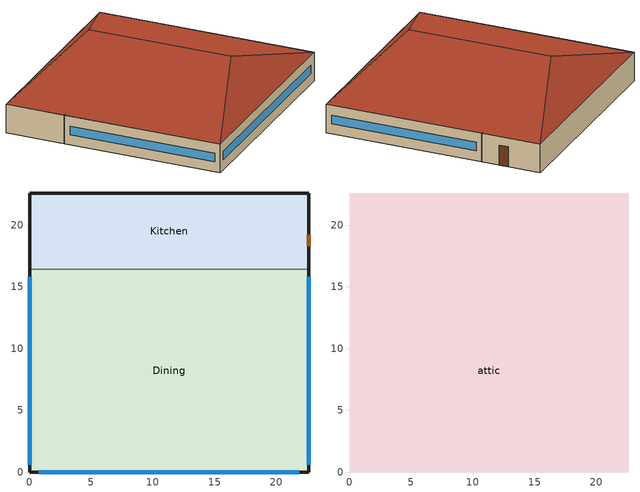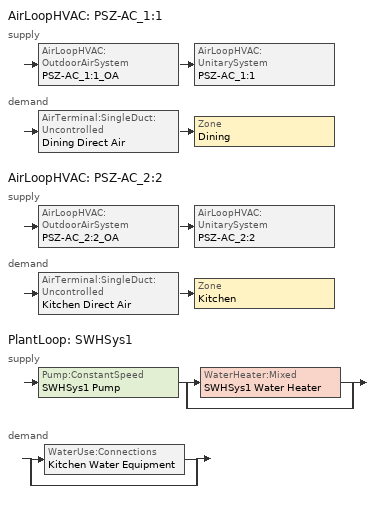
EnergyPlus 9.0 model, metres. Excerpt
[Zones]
Dining
 floor ground (Dining_Floor_Ffactor): 22.61,16.44 22.61,0 0,0 0,16.44 z0
 wall outside (nonres_ext_wall): 0,16.44 0,0 22.61,0 22.61,16.44 z0:3.05
 wall to Kitchen (int_wall): 22.61,16.44 0,16.44 z0:3.05
 window (NonreseastwestWindow_U_0.5_SHGC_0.25): 22.61,0.6 22.61,15.84 / 0,15.84 0,0.6 z1.07:1.98
 window (NonresWindow_U_0.5_SHGC_0.25): 0.75,0 21.86,0 z1.07:1.98
Kitchen
 floor ground (Kitchen_Floor_Ffactor): 22.61,22.61 22.61,16.44 0,16.44 0,22.61 z0
 wall outside (nonres_ext_wall): 22.61,16.44 22.61,22.61 0,22.61 0,16.44 z0:3.05
 door (Swinging Door_con): 22.61,18.29 22.61,19.21 z0:2.13
attic
 floor to Dining (nonres_roof_floor): 0,0 0,16.44 22.61,16.44 22.61,0 z3.05
 floor to Kitchen (nonres_roof_floor): 22.61,22.61 22.61,16.44 0,16.44 0,22.61 z3.05
 roof outside (AtticRoofDeck): 0,0,3.05 22.61,0,3.05 11.3,3.77,6.82; 22.61,22.61,3.05 0,22.61,3.05 11.3,18.84,6.82; 0,22.61,3.05 0,0,3.05 11.3,3.77,6.82 11.3,18.84,6.82; 22.61,0,3.05 22.61,22.61,3.05 11.3,18.84,6.82 11.3,3.77,6.82
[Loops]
AirLoopHVAC 'PSZ-AC_1:1'
 supply: AirLoopHVAC:OutdoorAirSystem 'PSZ-AC_1:1_OA' > AirLoopHVAC:UnitarySystem 'PSZ-AC_1:1'
 demand: AirTerminal:SingleDuct:Uncontrolled 'Dining Direct Air' > Zone 'Dining'
AirLoopHVAC 'PSZ-AC_2:2'
 supply: AirLoopHVAC:OutdoorAirSystem 'PSZ-AC_2:2_OA' > AirLoopHVAC:UnitarySystem 'PSZ-AC_2:2'
 demand: AirTerminal:SingleDuct:Uncontrolled 'Kitchen Direct Air' > Zone 'Kitchen'
PlantLoop 'SWHSys1'
 supply: Pump:ConstantSpeed 'SWHSys1 Pump' > split
  | WaterHeater:Mixed 'SWHSys1 Water Heater'
  | bypass
 demand: split
  | WaterUse:Connections 'Kitchen Water Equipment'
  | bypass
[Building]
RestaurantSitDown: North Axis {deg}=0; Terrain=City; Loads Convergence Tolerance Value=0.04; Temperature Convergence Tolerance Value {deltaC}=0.2; Solar Distribution=FullInteriorAndExterior; Maximum Number of Warmup Days=25; Minimum Number of Warmup Days=6
[Site:Location]
Site:Location=El Paso International Ap  Ut_TX_USA Design_Conditions; Latitude {N+ S-}=31.77; Longitude {W- E+}=-106.5; Time Zone Relative to GMT {GMT+/-}=-7; Elevation {m}=1186
[SizingPeriod:DesignDay] Day of Month=21; Dry-Bulb Temperature Range Modifier Type=DefaultMultipliers; Humidity Condition Type=Wetbulb; Barometric Pressure {Pa}=87865; Rain {Yes/No}=No; Snow on ground {Yes/No}=No; Daylight Savings Time Indicator=No
Name | Month | Day Type | Maximum Dry-Bulb Temperature {C} | Daily Dry-Bulb Temperature Range {C} | Wetbulb at Maximum Dry-Bulb {C} | Wind Speed {m/s} design conditions vs. traditional 6.71 m/s (15 mph) | Wind Direction {Degrees; N=0, S=180} | Solar Model Indicator | Clearness {0.0 to 1.1} | Wind Speed {m/s} design conditions vs. traditional 3.35 m/s (7mph) | ASHRAE Clear Sky Optical Depth for Beam Irradiance (taub) | ASHRAE Clear Sky Optical Depth for Diffuse Irradiance (taud)
El Paso International Ap  Ut Ann Htg 99.6% Condns DB | 12 | WinterDesignDay | -5.2 | 0 | -5.2 | 2.2 | 20 | ASHRAEClearSky | 0
El Paso International Ap  Ut Ann Clg .4% Condns DB=>MWB | 7 | SummerDesignDay | 38.1 | 13 | 18.1 |  | 280 | ASHRAETau |  | 3.9 | 0.605 | 1.547
[Site:WaterMainsTemperature]
Calculation Method=Correlation; Annual average outdoor air temperature {C}=17.9417; Maximum difference in monthly average outdoor air temperatures {C}=21.1
[Site:GroundTemperature:FCfactorMethod]
January Ground Temperature {C}=18.3; February Ground Temperature {C}=11.2; March Ground Temperature {C}=6.8; April Ground Temperature {C}=8.1; May Ground Temperature {C}=10.3; June Ground Temperature {C}=12.5; July Ground Temperature {C}=19.2; August Ground Temperature {C}=23.8; September Ground Temperature {C}=27.9; October Ground Temperature {C}=27.5; November Ground Temperature {C}=26.3; December Ground Temperature {C}=23.4
[Material:NoMass]
Opaque Door panel_con: MediumRough, 0.251572, 0.9, 0.7, 0.7
Nonres_Roof_Insulation: MediumSmooth, 6.23509, 0.9, 0.7, 0.7
Nonres_Exterior_Wall_Insulation: MediumSmooth, 1.90353, 0.9, 0.7, 0.7
[Construction]
Swinging Door_con: Opaque Door panel_con
InteriorFurnishings: Std Wood 6inch
AtticRoofDeck: F12 Asphalt shingles, G02 16mm plywood
int_wall: G01 13mm gypsum board, G01 13mm gypsum board
nonres_roof_floor: G01 16mm gypsum board, Nonres_Roof_Insulation
nonres_ext_wall: F07 25mm stucco, G01 16mm gypsum board, Nonres_Exterior_Wall_Insulation, G01 16mm gypsum board
NonresWindow_U_0.5_SHGC_0.25: Nonres Window Glazing Layer
NonreseastwestWindow_U_0.5_SHGC_0.25: Nonres East West Glazing Layer
[Material]
Name | Roughness | Thickness {m} | Conductivity {W/m-K} | Density {kg/m3} | Specific Heat {J/kg-K} | Thermal Absorptance | Solar Absorptance | Visible Absorptance | Absorptance:Thermal | Absorptance:Solar | Absorptance:Visible
Std Wood 6inch | MediumSmooth | 0.15 | 0.12 | 540 | 1210 | 0.9 | 0.7 | 0.7
F07 25mm stucco | Smooth | 0.0254 | 0.72 | 1856 | 840 | 0.9 | 0.7 | 0.7
F12 Asphalt shingles | VeryRough | 0.0032 | 0.04 | 1120 | 1260 |  |  |  | 0.9 | 0.7
G01 13mm gypsum board | Smooth | 0.0127 | 0.16 | 800 | 1090 |  |  |  | 0.9 | 0.7 | 0.5
G01 16mm gypsum board | MediumSmooth | 0.0159 | 0.16 | 800 | 1090
G02 16mm plywood | Smooth | 0.0159 | 0.12 | 544 | 1210
[WindowMaterial:SimpleGlazingSystem] U-Factor {W/m2-K}=2.83913; Solar Heat Gain Coefficient=0.25; Visible Transmittance=0.275
Nonres Window Glazing Layer; Nonres East West Glazing Layer
[Construction:FfactorGroundFloor] F-Factor=1.26363
Name | Area | PerimeterExposed
Dining_Floor_Ffactor | 371.748 | 55.4941
Kitchen_Floor_Ffactor | 139.405 | 34.9407
[Zone] Type=1; Multiplier=1; Floor Area {m2}=autocalculate
Name | Ceiling Height {m} | Volume {m3} | Part of Total Floor Area
Dining | 3.0488 | 1133.39 | Yes
Kitchen | 3.0488 | 425.0187 | Yes
attic | -9999 | 856.2589 | No
[InternalMass] Construction=InteriorFurnishings
Name | Zone | Surface Area {m2}
Dining_InternalMass_1 | Dining | 743.4961
Kitchen_InternalMass_1 | Kitchen | 278.8105
[People] Number of People Schedule=BLDG_OCC_SCH; Fraction Radiant=0.3; Sensible Heat Fraction=AUTOCALCULATE; Activity Level Schedule=ACTIVITY_SCH; Enable ASHRAE 55 Comfort Warnings=No; Mean Radiant Temperature Calculation Type=ZoneAveraged; Work Efficiency Schedule=WORK_EFF_SCH; Clothing Insulation Calculation Method=ClothingInsulationSchedule; Clothing Insulation Schedule=CLOTHING_SCH; Air Velocity Schedule=AIR_VELO_SCH; Thermal Comfort Model 1 Type=FANGER
Name | Zone or ZoneList | Number of People Calculation Method | Zone Floor Area per Person {m2/person} | Number of People
Dining People | Dining | Area/Person | 1.327
Kitchen People | Kitchen | People |  | 7.5279
[Lights] Design Level Calculation Method=Watts/Area; Return Air Fraction=0; Fraction Radiant=0.7; Fraction Visible=0.2; Fraction Replaceable=1; Return Air Fraction Calculated from Plenum Temperature=No
Name | Zone or ZoneList | Schedule | Watts per Zone Floor Area {W/m2}
Dining_Lights | Dining | BLDG_LIGHT_DINING_SCH | 9.57988
Kitchen_Lights | Kitchen | BLDG_LIGHT_KITCHEN_SCH | 13.0243
[ElectricEquipment] Design Level Calculation Method=EquipmentLevel
Name | Zone or ZoneList | Schedule | Design Level {W} | Fraction Latent | Fraction Radiant | Fraction Lost
Dining_MiscElec_Equip | Dining | BLDG_EQUIP_SCH | 24136.7 | 0.25 | 0.3 | 0
Kitchen_MiscElec_Equip | Kitchen | BLDG_EQUIP_SCH | 56318.9 | 0.25 | 0.3 | 0.2
Kitchen_Reach-in-Freezer | Kitchen | Always_on | 457.5 | 0 | 0.25 | 0
Kitchen_Reach-in-Refrigerator | Kitchen | Always_on | 570 | 0 | 0.25 | 0
[GasEquipment]
Kitchen_MiscGas_Equip: Zone or ZoneList=Kitchen; Schedule=Rest_GAS_EQUIP_SCH; Design Level Calculation Method=EquipmentLevel; Design Level {W}=90512.5; Fraction Latent=0.1; Fraction Radiant=0.2; Fraction Lost=0.7
[Daylighting:Controls]
Dining_DaylCtrl: Zone=Dining; Daylighting Method=SplitFlux; Lighting Control Type=Stepped; Minimum Input Power Fraction for Continuous or ContinuousOff Dimming Control=0.3; Minimum Light Output Fraction for Continuous or ContinuousOff Dimming Control=0.2; Number of Stepped Control Steps=3; Probability Lighting will be Reset When Needed in Manual Stepped Control=1; Glare Calculation Daylighting Reference Point=Dining_DaylRefPt1; Glare Calculation Azimuth Angle of View Direction Clockwise from Zone y-Axis {deg}=180; Maximum Allowable Discomfort Glare Index=22; Daylighting Reference Point 1=Dining_DaylRefPt1; Fraction of Zone Controlled by Reference Point 1=0.25; Illuminance Setpoint at Reference Point 1 {lux}=215; Daylighting Reference Point 2=Dining_DaylRefPt2; Fraction of Zone Controlled by Reference Point 2=0.25; Illuminance Setpoint at Reference Point 2 {lux}=215
[ZoneInfiltration:DesignFlowRate] Temperature Term Coefficient=0; Velocity Squared Term Coefficient=0
Name | Zone or ZoneList | Schedule | Design Flow Rate Calculation Method | Flow per Exterior Surface Area {m3/s-m2} | Constant Term Coefficient | Velocity Term Coefficient | Design Flow Rate {m3/s}
Dining_Infiltration | Dining | INFIL_SCH_PNNL | flow/exteriorarea | 0.00056896 | 0 | 0.224
Dining_Door_Infiltration | Dining | DOOR_INFIL_SCH | Flow/Zone |  | 1 | 0 | 0.614475
Kitchen_Infiltration | Kitchen | INFIL_SCH_PNNL | flow/exteriorarea | 0.00056896 | 0 | 0.224
attic_Infiltration | attic | ALWAYS_ON | Flow/Zone |  | 1 | 0 | 0.2378
[Exterior:Lights] Control Option=AstronomicalClock
Name | Schedule | Design Level {W}
Exterior_Lights_a | Exterior_lighting_schedule_a | 154.01
Exterior_Lights_b | Exterior_lighting_schedule_b | 2297
[Sizing:Zone] Zone Cooling Design Supply Air Temperature Input Method=SupplyAirTemperature; Zone Cooling Design Supply Air Temperature {C}=12.8; Zone Heating Design Supply Air Temperature Input Method=SupplyAirTemperature; Zone Heating Design Supply Air Temperature {C}=40; Zone Cooling Design Supply Air Humidity Ratio {kgWater/kgDryAir}=0.007; Zone Heating Design Supply Air Humidity Ratio {kgWater/kgDryAir}=0.008; Cooling Design Air Flow Method=DesignDayWithLimit; Cooling Design Air Flow Rate {m3/s}=0; Cooling Minimum Air Flow Fraction=0; Heating Design Air Flow Method=DesignDay; Heating Design Air Flow Rate {m3/s}=0
Name | Design Specification Outdoor Air Object | Cooling Minimum Air Flow per Zone Floor Area {m3/s-m2} | Cooling Minimum Air Flow {m3/s}
Dining | SZ DSOA Dining | 0.00358118 | 0
Kitchen | SZ DSOA Kitchen |  | 1.21708
[DesignSpecification:OutdoorAir]
Name | Outdoor Air Method | Outdoor Air Flow per Zone Floor Area {m3/s-m2} | Outdoor Air Flow per Zone {m3/s}
SZ DSOA Dining | FLOW/AREA | 0.00358118 | 0
SZ DSOA Kitchen | Maximum | 0.000799956 | 1.21708
[Sizing:System] Type of Load to Size On=Sensible; Design Outdoor Air Flow Rate {m3/s}=autosize; Minimum System Air Flow Ratio=1; Preheat Design Temperature {C}=7; Preheat Design Humidity Ratio {kgWater/kgDryAir}=0.008; Precool Design Temperature {C}=12.8; Precool Design Humidity Ratio {kgWater/kgDryAir}=0.008; Central Cooling Design Supply Air Temperature {C}=12.8; Central Heating Design Supply Air Temperature {C}=40; Sizing Option=Coincident; 100% Outdoor Air in Cooling=No; 100% Outdoor Air in Heating=No; Central Cooling Design Supply Air Humidity Ratio {kgWater/kgDryAir}=0.007; Central Heating Design Supply Air Humidity Ratio {kgWater/kgDryAir}=0.008; Cooling Supply Air Flow Rate Method=DesignDay; Cooling Supply Air Flow Rate {m3/s}=0; Heating Supply Air Flow Rate Method=DesignDay; Heating Supply Air Flow Rate {m3/s}=0; System Outdoor Air Method=ZoneSum; Zone Maximum Outdoor Air Fraction=1; Cooling Design Capacity Method=CoolingDesignCapacity; Cooling Design Capacity {W}=autosize; Heating Design Capacity Method=HeatingDesignCapacity; Heating Design Capacity {W}=autosize; Central Cooling Capacity Control Method=OnOff
PSZ-AC_1:1; PSZ-AC_2:2
[Sizing:Plant]
SWHSys1: Loop Type=Heating; Design Loop Exit Temperature {C}=60; Loop Design Temperature Difference {deltaC}=5
[ZoneControl:Thermostat] Control Type Schedule=Dual Zone Control Type Sched
Name | Zone or ZoneList | Control 1
Dining Thermostat | Dining | Dining DualSPSched
Kitchen Thermostat | Kitchen | Kitchen DualSPSched
[ThermostatSetpoint:DualSetpoint]
Name | Heating Setpoint Temperature Schedule | Cooling Setpoint Temperature Schedule
Dining DualSPSched | HTGSETP_SCH_NO_OPTIMUM | CLGSETP_SCH_NO_OPTIMUM
Kitchen DualSPSched | HTGSETP_KITCHEN_SCH_NO_OPTIMUM | CLGSETP_KITCHEN_SCH_NO_OPTIMUM
[AirTerminal:SingleDuct:Uncontrolled] Availability Schedule=ALWAYS_ON; Maximum Air Flow Rate {m3/s}=AUTOSIZE
Dining Direct Air; Kitchen Direct Air
[Zone equipment]
Dining: Dining Exhaust Fan, Dining Direct Air
Kitchen: Kitchen Exhaust Fan, Kitchen Direct Air
[Fan:SystemModel]
PSZ-AC_1:1_addAQ Fan: HVACOperationSchd, AUTOSIZE, Discrete, 1, 1018.41, 0.924, 1, AUTOSIZE, TotalEfficiencyAndPressure, 0.6006, 1018.41, 2, 0.66, 0.4, 1, 1
PSZ-AC_2:2_addAQ Fan: HVACOperationSchd, AUTOSIZE, Discrete, 1, 622.5, 0.895, 1, AUTOSIZE, TotalEfficiencyAndPressure, 0.58175, 622.5, 2, 0.66, 0.4, 1, 1
[Fan:ZoneExhaust] Availability Schedule=Hours_of_operation
Name | Fan Total Efficiency | Pressure Rise {Pa} | Maximum Flow Rate {m3/s} | Balanced Exhaust Fraction Schedule
Dining Exhaust Fan | 1 | 0 | 1.33143
Kitchen Exhaust Fan | 0.385 | 124.5 | 2.54852 | Kitchen Exhaust Fan Balanced Exhaust Fraction Schedule
[Coil:Cooling:DX:MultiSpeed]
PSZ-AC_1:1_CoolC DXCoil: ALWAYS_ON, AirCooled, No, No, 10, 2, Electricity, 2, 46873.3, 0.71288, 3.39929, 2.89464, 0, PSZ-AC_CoolCStandard10Ton_CapFT, PSZ-AC_CoolCStandard10Ton_CapFF, PSZ-AC_CoolCStandard10Ton_EIRFT, PSZ-AC_CoolCStandard10Ton_EIRFFF, PSZ-AC_CoolCStandard10Ton_PLR, 0.2, 0.9, 93746.55, 0.71288, 3.39929, 4.34196, 0, PSZ-AC_CoolCStandard10Ton_CapFT, PSZ-AC_CoolCStandard10Ton_CapFF, PSZ-AC_CoolCStandard10Ton_EIRFT, PSZ-AC_CoolCStandard10Ton_EIRFFF, PSZ-AC_CoolCStandard10Ton_PLR, 0.2, 0.9
PSZ-AC_2:2_CoolC DXCoil: ALWAYS_ON, AirCooled, No, No, 10, 2, Electricity, 2, 22727.7, 0.67608, 3.73224, 1.22033, 0, PSZ-AC_CoolCStandard10Ton_CapFT, PSZ-AC_CoolCStandard10Ton_CapFF, PSZ-AC_CoolCStandard10Ton_EIRFT, PSZ-AC_CoolCStandard10Ton_EIRFFF, PSZ-AC_CoolCStandard10Ton_PLR, 0.2, 0.9, 45455.47, 0.67608, 3.73224, 1.83049, 0, PSZ-AC_CoolCStandard10Ton_CapFT, PSZ-AC_CoolCStandard10Ton_CapFF, PSZ-AC_CoolCStandard10Ton_EIRFT, PSZ-AC_CoolCStandard10Ton_EIRFFF, PSZ-AC_CoolCStandard10Ton_PLR, 0.2, 0.9
[Coil:Heating:Fuel] Availability Schedule=ALWAYS_ON; Fuel Type=NaturalGas; Burner Efficiency=0.8; Nominal Capacity {W}=AUTOSIZE
PSZ-AC_1:1_HeatC; PSZ-AC_2:2_HeatC
[AirLoopHVAC:UnitarySystem] Control Type=Load; Dehumidification Control Type=None; Availability Schedule=ALWAYS_ON; Fan Placement=DrawThrough; Supply Air Fan Operating Mode Schedule=HVACOperationSchd; DX Heating Coil Sizing Ratio=1; Use DOAS DX Cooling Coil=No; Minimum Supply Air Temperature {C}=2; Latent Load Control=SensibleOnlyLoadControl; Cooling Supply Air Flow Rate Method=SupplyAirFlowRate; Cooling Supply Air Flow Rate {m3/s}=AUTOSIZE; Heating Supply Air Flow Rate Method=SupplyAirFlowRate; Heating Supply Air Flow Rate {m3/s}=AUTOSIZE; No Load Supply Air Flow Rate Method=SupplyAirFlowRate; No Load Supply Air Flow Rate {m3/s}=AUTOSIZE; Maximum Supply Air Temperature {C}=AUTOSIZE
Name | Controlling Zone or Thermostat Location | Supply Fan | Heating Coil | Cooling Coil | Design Specification Multispeed Object
PSZ-AC_1:1 | Dining | PSZ-AC_1:1_addAQ Fan | PSZ-AC_1:1_HeatC | PSZ-AC_1:1_CoolC DXCoil | PSZ-AC_1:1_Unitary_Package_DX_Perf
PSZ-AC_2:2 | Kitchen | PSZ-AC_2:2_addAQ Fan | PSZ-AC_2:2_HeatC | PSZ-AC_2:2_CoolC DXCoil | PSZ-AC_2:2_Unitary_Package_DX_Perf
[UnitarySystemPerformance:Multispeed]
PSZ-AC_1:1_Unitary_Package_DX_Perf; PSZ-AC_2:2_Unitary_Package_DX_Perf: 2, 2, No, 0.66, 1, 0.66, 1, 1
[Controller:OutdoorAir] Minimum Outdoor Air Flow Rate {m3/s}=AUTOSIZE; Maximum Outdoor Air Flow Rate {m3/s}=AUTOSIZE; Economizer Control Type=DifferentialDryBulb; Economizer Control Action Type=ModulateFlow; Lockout Type=LockoutWithHeating; Minimum Limit Type=FixedMinimum
Name | Minimum Outdoor Air Schedule | Maximum Fraction of Outdoor Air Schedule
PSZ-AC_1:1_OA_Controller | MinOA_MotorizedDamper_Sched | SZ_system_OA_Max_Frac_SCH
PSZ-AC_2:2_OA_Controller | MinOA_SDKitch_Sched
[AirLoopHVAC] Design Supply Air Flow Rate {m3/s}=AUTOSIZE
PSZ-AC_1:1; PSZ-AC_2:2
[Pump:ConstantSpeed]
SWHSys1 Pump: Design Flow Rate {m3/s}=autosize; Design Pump Head {Pa}=29891; Design Power Consumption {W}=AUTOSIZE; Motor Efficiency=0.3; Fraction of Motor Inefficiencies to Fluid Stream=0; Pump Control Type=Intermittent
[WaterHeater:Mixed] Deadband Temperature Difference {deltaC}=2; Maximum Temperature Limit {C}=82.2222; Heater Control Type=Cycle; Ambient Temperature Zone=KITCHEN
Name | Tank Volume {m3} | Setpoint Temperature Schedule | Heater Maximum Capacity {W} | Heater Fuel Type | Heater Thermal Efficiency | Off Cycle Parasitic Fuel Consumption Rate {W} | Off Cycle Parasitic Fuel Type | Off Cycle Parasitic Heat Fraction to Tank | On Cycle Parasitic Fuel Consumption Rate {W} | On Cycle Parasitic Fuel Type | Ambient Temperature Indicator | Off Cycle Loss Coefficient to Ambient Temperature {W/K} | On Cycle Loss Coefficient to Ambient Temperature {W/K} | Use Side Effectiveness | Source Side Effectiveness | Use Side Design Flow Rate {m3/s} | Source Side Design Flow Rate {m3/s} | Indirect Water Heating Recovery Time {hr} | Heater Minimum Capacity {W} | Peak Use Flow Rate {m3/s} | Use Flow Rate Fraction Schedule | Cold Water Supply Temperature Schedule
SWHSys1 Water Heater | 0.757082 | SWHSys1 Water Heater Setpoint Temperature Schedule Name | 58614.21 | NATURALGAS | 0.805127 | 993.32 | NATURALGAS | 0.8 | 993.32 | NATURALGAS | zone | 9.64329 | 9.64329 | 1 | 1 | AUTOSIZE | AUTOSIZE | 1.5
SHW Booster Water Heater | 0.0227125 | Booster Water Setpoint Temp Schedule | 8000 | Electricity | 1 |  | Electricity | 0 |  |  | Zone | 1.05316 | 1.05316 |  |  |  |  |  | 0 | 8.391e-05 | BLDG_SWH_SCH | Booster Water Inlet Temp Schedule
[PlantLoop]
SWHSys1: Fluid Type=Water; Plant Equipment Operation Scheme=SWHSys1 Loop Operation Scheme List; Maximum Loop Temperature {C}=60; Minimum Loop Temperature {C}=10; Maximum Loop Flow Rate {m3/s}=AUTOSIZE; Minimum Loop Flow Rate {m3/s}=0; Plant Loop Volume {m3}=AUTOSIZE; Load Distribution Scheme=Optimal
[PlantEquipmentList]
SWHSys1 Equipment List: SWHSys1 Water Heater
[PlantEquipmentOperation:HeatingLoad]
SWHSys1 Operation Scheme: Load Range 1 Lower Limit {W}=0; Load Range 1 Upper Limit {W}=1000000000000000; Range 1 Equipment List=SWHSys1 Equipment List
[PlantEquipmentOperationSchemes]
SWHSys1 Loop Operation Scheme List: Control Scheme 1=SWHSys1 Operation Scheme; Control Scheme 1 Schedule=PlantOnSched
[AvailabilityManager:NightCycle] Applicability Schedule=ALWAYS_ON; Fan Schedule=HVACOperationSchd; Control Type=CycleOnAny; Thermostat Tolerance {deltaC}=1; Cycling Run Time Control Type=FixedRunTime; Cycling Run Time {s}=1800
PSZ-AC_1:1 Availability Manager; PSZ-AC_2:2 Availability Manager
[SetpointManager:Scheduled]
SWHSys1 Loop Setpoint Manager: Control Variable=Temperature; Schedule=SWHSys1-Loop-Temp-Schedule; Setpoint Node or NodeList=SWHSys1 Supply Outlet Node
[SetpointManager:SingleZone:Heating] Control Variable=Temperature; Minimum Supply Air Temperature {C}=12.8; Maximum Supply Air Temperature {C}=40
Name | Control Zone | Setpoint Node or NodeList
SupAirTemp MngrDining - Htg | Dining | PSZ-AC_1:1 Zone Equipment Inlet Node
SupAirTemp MngrKitchen - Htg | Kitchen | PSZ-AC_2:2 Zone Equipment Inlet Node
[SetpointManager:SingleZone:Cooling] Control Variable=Temperature; Minimum Supply Air Temperature {C}=12.8; Maximum Supply Air Temperature {C}=99
Name | Control Zone | Setpoint Node or NodeList
SupAirTemp MngrDining - Clg | Dining | PSZ-AC_1:1 Supply Equipment Outlet Node
SupAirTemp MngrKitchen - Clg | Kitchen | PSZ-AC_2:2 Supply Equipment Outlet Node
[SetpointManager:MixedAir] Control Variable=Temperature
Name | Setpoint Node or NodeList
PSZ-AC_1:1_CoolC SAT Manager | PSZ-AC_1:1_CoolC-PSZ-AC_1:1_HeatCNode
PSZ-AC_1:1_HeatC MixedAir Manager | PSZ-AC_1:1_HeatC-PSZ-AC_1:1_FanNode
PSZ-AC_1:1_OAMixed Air Temp Manager | PSZ-AC_1:1_OA-PSZ-AC_1:1_CoolCNode
PSZ-AC_2:2_CoolC SAT Manager | PSZ-AC_2:2_CoolC-PSZ-AC_2:2_HeatCNode
PSZ-AC_2:2_HeatC MixedAir Manager | PSZ-AC_2:2_HeatC-PSZ-AC_2:2_FanNode
PSZ-AC_2:2_OAMixed Air Temp Manager | PSZ-AC_2:2_OA-PSZ-AC_2:2_CoolCNode
[Refrigeration:Case] Availability Schedule=ALWAYS_ON; Zone=Kitchen; Rated Ambient Temperature {C}=23.88; Rated Ambient Relative Humidity {percent}=55; Latent Case Credit Curve Type=CaseTemperatureMethod; Standard Case Lighting Power per Unit Length {W/m}=33; Case Lighting Schedule=walkin_occ_lght_sch; Fraction of Lighting Energy to Case=1; Case Anti-Sweat Heater Power per Unit Length {W/m}=0; Minimum Anti-Sweat Heater Power per Unit Length {W/m}=0; Anti-Sweat Heater Control Type=None; Humidity at Zero Anti-Sweat Heater Energy {percent}=0; Case Height {m}=0; Defrost Energy Correction Curve Type=None
Name | Rated Total Cooling Capacity per Unit Length {W/m} | Rated Latent Heat Ratio | Rated Runtime Fraction | Case Length {m} | Case Operating Temperature {C} | Latent Case Credit Curve | Standard Case Fan Power per Unit Length {W/m} | Operating Case Fan Power per Unit Length {W/m} | Fraction of Anti-Sweat Heater Energy to Case | Case Defrost Power per Unit Length {W/m} | Case Defrost Type | Case Defrost Schedule | Case Defrost Drip-Down Schedule | Under Case HVAC Return Air Fraction | Refrigerated Case Restocking Schedule | Case Credit Fraction Schedule
Kitchen_Case:1_WALKINFREEZER | 688 | 0.1 | 0.4 | 2.44 | -23 | Kitchen_Case:1_WALKINFREEZERSingleShelfHorizontal_LatentEnergyMult | 21.1429 | 21.1429 | 0 | 820 | ELECTRIC | Kitchen_Case:1_WALKINFREEZER_CaseDefrost2aDaySched | Kitchen_Case:1_WALKINFREEZER_CaseDripDown2aDaySched | 0 | Kitchen_Case:1_WALKINFREEZER_WalkInStockingSched | Kitchen_Case:1_WALKINFREEZER_CaseCreditReduxSched
Kitchen_Case:2_SELFCONTAINEDDISPLAYCASE | 734 | 0.08 | 0.85 | 3.05 | 2 | Kitchen_Case:2_SELFCONTAINEDDISPLAYCASEMultiShelfVertical_LatentEnergyMult | 18.8571 | 18.8571 | 0.2 | 0 | NONE |  |  | 0.05 | Kitchen_Case:2_SELFCONTAINEDDISPLAYCASE_CaseStockingSched
[Refrigeration:CompressorRack] Heat Rejection Location=ZONE; Design Condenser Fan Power {W}=330; Condenser Type=AIRCOOLED
Name | Design Compressor Rack COP {W/W} | Compressor Rack COP Function of Temperature Curve | Condenser Fan Power Function of Temperature Curve | Refrigeration Case Name or WalkIn Name or CaseAndWalkInList
RACK1 | 1.5 | RACK1_RackCOPfTCurve | RACK1_RackCondFanCurve2 | Kitchen_Case:1_WALKINFREEZER
RACK2 | 3 | RACK2_RackCOPfTCurve |  | Kitchen_Case:2_SELFCONTAINEDDISPLAYCASE
[WaterUse:Equipment]
Kitchen Water Equipment: Peak Flow Rate {m3/s}=0.00013985; Flow Rate Fraction Schedule=BLDG_SWH_SCH; Target Temperature Schedule=Kitchen Water Equipment Temp Sched; Hot Water Supply Temperature Schedule=Kitchen Water Equipment Hot Supply Temp Sched; Zone=Kitchen; Sensible Fraction Schedule=Kitchen Water Equipment Sensible fract sched; Latent Fraction Schedule=Kitchen Water Equipment Latent fract sched
[WaterUse:Connections]
Kitchen Water Equipment: Water Use Equipment 1=Kitchen Water Equipment
[EnergyManagementSystem:Sensor]
OAT_F: Output:Variable or Output:Meter=Site Outdoor Air Drybulb Temperature
[Schedule:Compact]
BLDG_LIGHT_DINING_SCH: Through: 12/31, For: Weekday, Until: 1:00, 0.140784, Until: 5:00, 0.15, Until: 6:00, 0.187713, Until: 8:00, 0.375425, Until: 10:00, 0.563138, Until: 22:00, 0.844706, Until: 23:00, 0.469281, Until: 24:00, 0.281569, For: Saturday, Until: 1:00, 0.187713, Until: 6:00, 0.15, Until: 8:00, 0.281569, Until: 10:00, 0.563138, Until: 17:00, 0.75085, Until: 22:00, 0.844706, Until: 23:00, 0.469281, Until: 24:00, 0.281569, For: SummerDesignDay, Until: 24:00, 1, For: WinterDesignDay, Until: 24:00, 0, For: Sunday Holidays AllOtherDays, Until: 1:00, 0.187713, Until: 6:00, 0.15, Until: 8:00, 0.281569, Until: 10:00, 0.469281, Until: 16:00, 0.656994, Until: 22:00, 0.563138, Until: 23:00, 0.469281, Until: 24:00, 0.281569
BLDG_LIGHT_KITCHEN_SCH: Through: 12/31, For: Weekday, Until: 1:00, 0.123345, Until: 5:00, 0.15, Until: 6:00, 0.16446, Until: 8:00, 0.32892, Until: 10:00, 0.49338, Until: 22:00, 0.74007, Until: 23:00, 0.41115, Until: 24:00, 0.24669, For: Saturday, Until: 1:00, 0.16446, Until: 6:00, 0.15, Until: 8:00, 0.24669, Until: 10:00, 0.49338, Until: 17:00, 0.65784, Until: 22:00, 0.74007, Until: 23:00, 0.41115, Until: 24:00, 0.24669, For: SummerDesignDay, Until: 24:00, 1, For: WinterDesignDay, Until: 24:00, 0, For: Sunday Holidays AllOtherDays, Until: 1:00, 0.16446, Until: 6:00, 0.15, Until: 8:00, 0.24669, Until: 10:00, 0.41115, Until: 16:00, 0.57561, Until: 22:00, 0.49338, Until: 23:00, 0.41115, Until: 24:00, 0.24669
BLDG_EQUIP_SCH: Through: 12/31, For: Weekdays Saturday, Until: 01:00, 0.0298304, Until: 02:00, 0.0198869, Until: 03:00, 0.0298304, Until: 04:00, 0.0198869, Until: 05:00, 0.0497173, Until: 06:00, 0.119867, Until: 07:00, 0.129856, Until: 08:00, 0.149834, Until: 09:00, 0.179801, Until: 10:00, 0.209767, Until: 11:00, 0.259712, Until: 12:00, 0.289679, Until: 13:00, 0.269701, Until: 14:00, 0.249723, Until: 15:00, 0.229745, Until: 16:00, 0.229745, Until: 17:00, 0.259712, Until: 18:00, 0.259712, Until: 19:00, 0.239734, Until: 20:00, 0.219756, Until: 21:00, 0.199778, Until: 22:00, 0.179801, Until: 23:00, 0.0899003, Until: 24:00, 0.0298304, For: SummerDesignDay, Until: 24:00, 0.29, For: WinterDesignDay, Until: 24:00, 0, For: Sunday Holidays AllOtherDays, Until: 01:00, 0.0298304, Until: 02:00, 0.0198869, Until: 03:00, 0.0298304, Until: 04:00, 0.0198869, Until: 05:00, 0.0497173, Until: 06:00, 0.119322, Until: 07:00, 0.129856, Until: 08:00, 0.149834, Until: 09:00, 0.179801, Until: 10:00, 0.209767, Until: 11:00, 0.259712, Until: 12:00, 0.289679, Until: 13:00, 0.269701, Until: 14:00, 0.249723, Until: 15:00, 0.229745, Until: 16:00, 0.229745, Until: 17:00, 0.259712, Until: 18:00, 0.259712, Until: 19:00, 0.239734, Until: 20:00, 0.219756, Until: 21:00, 0.199778, Until: 22:00, 0.179801, Until: 23:00, 0.0899003, Until: 24:00, 0.0299668
Rest_GAS_EQUIP_SCH: Through: 12/31, For: Weekdays Saturday, Until: 01:00, 0.03, Until: 02:00, 0.02, Until: 03:00, 0.03, Until: 04:00, 0.02, Until: 05:00, 0.05, Until: 06:00, 0.12, Until: 07:00, 0.13, Until: 08:00, 0.15, Until: 09:00, 0.18, Until: 10:00, 0.21, Until: 11:00, 0.26, Until: 12:00, 0.29, Until: 13:00, 0.27, Until: 14:00, 0.25, Until: 15:00, 0.23, Until: 16:00, 0.23, Until: 17:00, 0.26, Until: 18:00, 0.26, Until: 19:00, 0.24, Until: 20:00, 0.22, Until: 21:00, 0.2, Until: 22:00, 0.18, Until: 23:00, 0.09, Until: 24:00, 0.03, For: SummerDesignDay, Until: 24:00, 0.29, For: WinterDesignDay, Until: 24:00, 0, For: Sunday Holidays AllOtherDays, Until: 01:00, 0.03, Until: 02:00, 0.02, Until: 03:00, 0.03, Until: 04:00, 0.02, Until: 05:00, 0.05, Until: 06:00, 0.12, Until: 07:00, 0.13, Until: 08:00, 0.15, Until: 09:00, 0.18, Until: 10:00, 0.21, Until: 11:00, 0.26, Until: 12:00, 0.29, Until: 13:00, 0.27, Until: 14:00, 0.25, Until: 15:00, 0.23, Until: 16:00, 0.23, Until: 17:00, 0.26, Until: 18:00, 0.26, Until: 19:00, 0.24, Until: 20:00, 0.22, Until: 21:00, 0.2, Until: 22:00, 0.18, Until: 23:00, 0.09, Until: 24:00, 0.03
BLDG_OCC_SCH: Through: 12/31, For: Weekdays, Until: 01:00, 0.05, Until: 05:00, 0, Until: 06:00, 0.05, Until: 07:00, 0.1, Until: 10:00, 0.4, Until: 11:00, 0.2, Until: 12:00, 0.5, Until: 13:00, 0.8, Until: 14:00, 0.7, Until: 15:00, 0.4, Until: 16:00, 0.2, Until: 17:00, 0.25, Until: 18:00, 0.5, Until: 21:00, 0.8, Until: 22:00, 0.5, Until: 23:00, 0.35, Until: 24:00, 0.2, For: SummerDesignDay, Until: 24:00, 1, For: WinterDesignDay, Until: 24:00, 0, For: Saturday, Until: 01:00, 0.05, Until: 06:00, 0, Until: 07:00, 0.05, Until: 09:00, 0.5, Until: 10:00, 0.4, Until: 11:00, 0.2, Until: 12:00, 0.45, Until: 14:00, 0.5, Until: 15:00, 0.35, Until: 18:00, 0.3, Until: 19:00, 0.7, Until: 20:00, 0.9, Until: 21:00, 0.7, Until: 22:00, 0.65, Until: 23:00, 0.55, Until: 24:00, 0.35, For: Sunday Holidays AllOtherDays, Until: 01:00, 0.05, Until: 06:00, 0, Until: 07:00, 0.05, Until: 09:00, 0.5, Until: 11:00, 0.2, Until: 12:00, 0.3, Until: 14:00, 0.5, Until: 15:00, 0.3, Until: 16:00, 0.2, Until: 17:00, 0.25, Until: 18:00, 0.35, Until: 19:00, 0.55, Until: 20:00, 0.65, Until: 21:00, 0.7, Until: 22:00, 0.35, Until: 24:00, 0.2
INFIL_SCH_PNNL: Through: 12/31, For: Weekdays SummerDesignDay, Until: 05:00, 1, Until: 24:00, 0.25, For: Saturday WinterDesignDay, Until: 05:00, 1, Until: 24:00, 0.25, For: Sunday Holidays AllOtherDays, Until: 05:00, 1, Until: 24:00, 0.25
DOOR_INFIL_SCH: Through: 12/31, For: Weekdays, Until: 06:00, 0, Until: 07:00, 0.144, Until: 10:00, 0.462, Until: 11:00, 0.258, Until: 12:00, 0.558, Until: 13:00, 0.829, Until: 14:00, 0.74, Until: 15:00, 0.462, Until: 16:00, 0.258, Until: 17:00, 0.363, Until: 18:00, 0.558, Until: 21:00, 0.829, Until: 22:00, 0.558, Until: 23:00, 0.363, Until: 24:00, 0.258, For: SummerDesignDay, Until: 24:00, 1, For: WinterDesignDay, Until: 24:00, 0, For: Saturday, Until: 06:00, 0, Until: 07:00, 0.144, Until: 09:00, 0.558, Until: 10:00, 0.462, Until: 11:00, 0.258, Until: 12:00, 0.462, Until: 14:00, 0.558, Until: 15:00, 0.462, Until: 18:00, 0.363, Until: 19:00, 0.74, Until: 20:00, 0.915, Until: 21:00, 0.74, Until: 22:00, 0.65, Until: 23:00, 0.558, Until: 24:00, 0.363, For: Sunday Holidays AllOtherDays, Until: 06:00, 0, Until: 07:00, 0.144, Until: 09:00, 0.558, Until: 11:00, 0.258, Until: 12:00, 0.363, Until: 14:00, 0.558, Until: 15:00, 0.363, Until: 16:00, 0.258, Until: 17:00, 0.363, Until: 18:00, 0.462, Until: 19:00, 0.558, Until: 20:00, 0.65, Until: 21:00, 0.74, Until: 22:00, 0.462, Until: 24:00, 0.258
Booster Water Inlet Temp Schedule: THROUGH: 12/31, FOR: AllDays, UNTIL: 24:00, 60
Booster Water Setpoint Temp Schedule: THROUGH: 12/31, FOR: AllDays, UNTIL: 24:00, 82.22
BLDG_SWH_SCH: Through: 12/31, For: Weekdays SummerDesignDay, Until: 01:00, 0.2, Until: 06:00, 0, Until: 07:00, 0.15, Until: 08:00, 0.6, Until: 09:00, 0.55, Until: 10:00, 0.45, Until: 11:00, 0.4, Until: 12:00, 0.45, Until: 13:00, 0.4, Until: 14:00, 0.35, Until: 17:00, 0.3, Until: 18:00, 0.4, Until: 19:00, 0.55, Until: 20:00, 0.6, Until: 21:00, 0.5, Until: 22:00, 0.55, Until: 23:00, 0.45, Until: 24:00, 0.25, For: Saturday WinterDesignDay, Until: 01:00, 0.2, Until: 06:00, 0, Until: 09:00, 0.15, Until: 10:00, 0.5, Until: 11:00, 0.45, Until: 13:00, 0.5, Until: 14:00, 0.45, Until: 16:00, 0.4, Until: 17:00, 0.35, Until: 18:00, 0.4, Until: 20:00, 0.55, Until: 21:00, 0.5, Until: 22:00, 0.55, Until: 23:00, 0.4, Until: 24:00, 0.3, For: Sunday Holidays AllOtherDays, Until: 01:00, 0.25, Until: 06:00, 0, Until: 10:00, 0.15, Until: 12:00, 0.5, Until: 14:00, 0.4, Until: 17:00, 0.3, Until: 18:00, 0.4, Until: 20:00, 0.5, Until: 21:00, 0.4, Until: 22:00, 0.5, Until: 23:00, 0.4, Until: 24:00, 0.2
Hours_of_operation; HVACOperationSchd: Through: 12/31, For: Weekday SummerDesignDay, Until: 01:00, 1, Until: 05:00, 0, Until: 24:00, 1, For: Saturday WinterDesignDay, Until: 01:00, 1, Until: 05:00, 0, Until: 24:00, 1, For: Sunday Holidays AllOtherDays, Until: 01:00, 1, Until: 05:00, 0, Until: 24:00, 1
PlantOnSched; ALWAYS_ON: Through: 12/31, For: AllDays, Until: 24:00, 1
HTGSETP_SCH_NO_OPTIMUM: Through: 12/31, For: Weekdays, Until: 04:00, 15.6, Until: 05:00, 21, Until: 06:00, 21, Until: 24:00, 21, For: SummerDesignDay, Until: 24:00, 15.6, For: WinterDesignDay, Until: 24:00, 21, For: Saturday, Until: 04:00, 15.6, Until: 05:00, 21, Until: 06:00, 21, Until: 24:00, 21, For: Sunday Holidays AllOtherDays, Until: 04:00, 15.6, Until: 05:00, 21, Until: 06:00, 21, Until: 24:00, 21
CLGSETP_SCH_NO_OPTIMUM: Through: 12/31, For: SummerDesignDay, Until: 05:00, 30, Until: 06:00, 26, Until: 24:00, 24, For: Weekdays, Until: 04:00, 30, Until: 05:00, 24, Until: 06:00, 24, Until: 24:00, 24, For: Saturday, Until: 04:00, 30, Until: 05:00, 24, Until: 06:00, 24, Until: 24:00, 24, For: WinterDesignDay, Until: 24:00, 30, For: Sunday Holidays AllOtherDays, Until: 04:00, 30, Until: 05:00, 24, Until: 06:00, 24, Until: 24:00, 24
HTGSETP_KITCHEN_SCH_NO_OPTIMUM: Through: 12/31, For: Weekdays, Until: 01:00, 19, Until: 04:00, 15.6, Until: 05:00, 19, Until: 06:00, 19, Until: 24:00, 19, For: SummerDesignDay, Until: 24:00, 15.6, For: WinterDesignDay, Until: 24:00, 19, For: Saturday, Until: 01:00, 19, Until: 04:00, 15.6, Until: 05:00, 19, Until: 06:00, 19, Until: 24:00, 19, For: Sunday Holidays AllOtherDays, Until: 01:00, 19, Until: 04:00, 15.6, Until: 05:00, 19, Until: 06:00, 19, Until: 24:00, 19
CLGSETP_KITCHEN_SCH_NO_OPTIMUM: Through: 12/31, For: SummerDesignDay, Until: 01:00, 26, Until: 05:00, 30, Until: 06:00, 28, Until: 24:00, 26, For: Weekdays, Until: 01:00, 26, Until: 04:00, 30, Until: 05:00, 26, Until: 06:00, 26, Until: 24:00, 26, For: Saturday, Until: 01:00, 26, Until: 04:00, 30, Until: 05:00, 26, Until: 06:00, 26, Until: 24:00, 26, For: WinterDesignDay, Until: 24:00, 30, For: Sunday Holidays AllOtherDays, Until: 01:00, 26, Until: 04:00, 30, Until: 05:00, 26, Until: 06:00, 26, Until: 24:00, 26
MinOA_MotorizedDamper_Sched: Through: 12/31, For: Weekdays SummerDesignDay, Until: 01:00, 1, Until: 06:00, 0, Until: 24:00, 1, For: Saturday, Until: 01:00, 1, Until: 06:00, 0, Until: 24:00, 1, For: WinterDesignDay, Until: 24:00, 1, For: Sunday Holidays AllOtherDays, Until: 01:00, 1, Until: 06:00, 0, Until: 24:00, 1
MinOA_SDKitch_Sched: Through: 12/31, For: Weekdays SummerDesignDay, Until: 06:00, 0, Until: 24:00, 1, For: Saturday, Until: 06:00, 0, Until: 24:00, 1, For: WinterDesignDay, Until: 24:00, 1, For: Sunday Holidays AllOtherDays, Until:06:00, 0, Until: 24:00, 1
Dual Zone Control Type Sched: Through: 12/31, For: AllDays, Until: 24:00, 4
ACTIVITY_SCH: Through: 12/31, For: AllDays, Until: 24:00, 120
WORK_EFF_SCH: Through: 12/31, For: AllDays, Until: 24:00, 0
AIR_VELO_SCH; Kitchen Water Equipment Sensible fract sched: Through: 12/31, For: AllDays, Until: 24:00, 0.2
CLOTHING_SCH: Through: 04/30, For: AllDays, Until: 24:00, 1, Through: 09/30, For: AllDays, Until: 24:00, 0.5, Through: 12/31, For: AllDays, Until: 24:00, 1
Kitchen Water Equipment Latent fract sched: Through: 12/31, For: AllDays, Until: 24:00, 0.05
Kitchen Water Equipment Temp Sched; SWHSys1-Loop-Temp-Schedule; SWHSys1 Water Heater Setpoint Temperature Schedule Name: Through: 12/31, For: AllDays, Until: 24:00, 60
Kitchen Water Equipment Hot Supply Temp Sched: Through: 12/31, For: AllDays, Until: 24:00, 55
Kitchen_Case:1_WALKINFREEZER_CaseDefrost2aDaySched: Through: 12/31, For:AllDays, Interpolate:Average, Until: 11:00, 0, Until: 11:20, 1, Until: 23:00, 0, Until: 23:20, 1, Until: 24:00, 0
Kitchen_Case:1_WALKINFREEZER_CaseDripDown2aDaySched: Through: 12/31, For:AllDays, Interpolate:Average, Until: 11:00, 0, Until: 11:30, 1, Until: 23:00, 0, Until: 23:30, 1, Until: 24:00, 0
Kitchen_Case:1_WALKINFREEZER_WalkInStockingSched: Through: 12/31, For: Tuesday Friday, Until: 4:00, 0, Until: 5:00, 725, Until: 6:00, 417, Until: 7:00, 290, Until: 24:00, 0, For: AllOtherDays, Until: 4:00, 0, Until: 5:00, 125, Until: 6:00, 117, Until: 7:00, 90, Until: 19:00, 0, Until: 20:00, 125, Until: 21:00, 117, Until: 22:00, 90, Until: 24:00, 0
Kitchen_Case:1_WALKINFREEZER_CaseCreditReduxSched: Through: 12/31, For:AllDays, Interpolate:No, Until: 7:00, 0.2, Until: 21:00, 0.4, Until: 24:00, 0.2
Kitchen_Case:2_SELFCONTAINEDDISPLAYCASE_CaseStockingSched: Through: 12/31, For:AllDays, Until: 6:00, 0, Until: 7:00, 50, Until: 9:00, 70, Until: 10:00, 80, Until: 11:00, 70, Until: 13:00, 50, Until: 14:00, 80, Until: 15:00, 90, Until: 16:00, 80, Until: 24:00, 0
walkin_occ_lght_SCH: Through: 12/31, For: Weekday, Until: 5:00, 0.15, Until: 6:00, 0.104, Until: 8:00, 0.208, Until: 10:00, 0.312, Until: 22:00, 0.468, Until: 23:00, 0.26, Until: 24:00, 0.156, For: Saturday, Until: 1:00, 0.2, Until: 6:00, 0.15, Until: 8:00, 0.156, Until: 10:00, 0.312, Until: 17:00, 0.416, Until: 22:00, 0.468, Until: 23:00, 0.26, Until: 24:00, 0.156, For: SummerDesignDay, Until: 24:00, 1, For: WinterDesignDay, Until: 24:00, 0, For: Sunday Holidays AllOtherDays, Until: 1:00, 0.2, Until: 6:00, 0.15, Until: 8:00, 0.156, Until: 10:00, 0.26, Until: 16:00, 0.364, Until: 22:00, 0.312, Until: 23:00, 0.26, Until: 24:00, 0.156
Exterior_lighting_schedule_a: Through:12/31, For:AllDays, Until: 01:00, 1, Until: 06:00, 0, Until: 24:00, 1
Exterior_lighting_schedule_b: Through:12/31, For:AllDays, Until: 01:00, 1, Until: 06:00, 0.7, Until: 24:00, 1
Kitchen Exhaust Fan Balanced Exhaust Fraction Schedule: Through: 12/31, For: Weekday SummerDesignDay, Until: 01:00, 0.522434, Until: 05:00, 0, Until: 24:00, 0.522434, For: Saturday WinterDesignDay, Until: 01:00, 0.522434, Until: 05:00, 0, Until: 24:00, 0.522434, For: Sunday Holidays AllOtherDays, Until: 01:00, 0.522434, Until: 05:00, 0, Until: 24:00, 0.522434
[Schedule:Constant]
SZ_system_OA_Max_Frac_SCH: Fraction, 0.7
[Curve:Quadratic]
Name | Coefficient1 Constant | Coefficient2 x | Coefficient3 x**2 | Minimum Value of x | Maximum Value of x
RACK1_RackCOPfTCurve | 1.7603 | -0.0377 | 0.0004 | 10 | 35
RACK1_RackCondFanCurve2 | 0 | 0.0286 | 0 | 0 | 35
RACK2_RackCOPfTCurve | 1 | 0 | 0 | 0 | 50
PSZ-AC_CoolCStandard10Ton_CapFF | 0.77136 | 0.34053 | -0.11088 | 0.75918 | 1.13877
PSZ-AC_CoolCStandard10Ton_EIRFFF | 1.2055 | -0.32953 | 0.12308 | 0.75918 | 1.13877
PSZ-AC_CoolCStandard10Ton_PLR | 0.771 | 0.229 | 0 | 0 | 1
[Curve:Cubic] Minimum Value of x=-35; Maximum Value of x=20
Name | Coefficient1 Constant | Coefficient2 x | Coefficient3 x**2 | Coefficient4 x**3
Kitchen_Case:1_WALKINFREEZERSingleShelfHorizontal_LatentEnergyMult | 0.0236 | 0.0006 | 0 | 0
Kitchen_Case:2_SELFCONTAINEDDISPLAYCASEMultiShelfVertical_LatentEnergyMult | 0.0265263 | 0.00107803 | 6.02558e-05 | 1.23732e-06
[Curve:Biquadratic] Minimum Value of x=17; Maximum Value of x=22; Minimum Value of y=29; Maximum Value of y=46
Name | Coefficient1 Constant | Coefficient2 x | Coefficient3 x**2 | Coefficient4 y | Coefficient5 y**2 | Coefficient6 x*y
PSZ-AC_CoolCStandard10Ton_CapFT | 0.42415 | 0.04426 | -0.00042 | 0.00333 | -0.00008 | -0.00021
PSZ-AC_CoolCStandard10Ton_EIRFT | 1.23649 | -0.02431 | 0.00057 | -0.01434 | 0.00063 | -0.00038
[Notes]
The DOE Prototype Building Models were developed by Pacific Northwest National Laboratory (PNNL), under contract with the U.S.
Department of Energy (DOE).  These building models were derived from DOE's Commercial Reference Building Models with modifications
based on input from the ASHRAE Standard 90.1 committee, the Advanced Energy Design Guide series, and building industry experts. The
prototypes models were developed to quantify energy saving impacts from newly published editions of ASHRAE Standard 90.1, 189.1, IECC,
and other energy codes and standards.  The basic building descriptions can be found in the Scorecards posted at www.energycodes.gov
website. The recommended citation of the prototype models is
DOE and PNNL. 2020. Commercial Prototype Building Models, Richland, WA, Pacific Northwest National Laboratory. Available at https://www.energycodes.gov/development/commercial/prototype_models.
Detailed descriptions of the prototype model development and addenda modeling strategies can be found in the following  reports:
DOE, 2020. Preliminary Energy Savings Analysis: ANSI/ASHRAE/IES Standard 90.1-2019. Report prepared by Zhang, J., M. Rosenberg, J.
Lerond, Y. Xie, Nambia, C., Y. Chen, R. Hart, M. Halverson, D. Maddox, and S. Goel, Richland, WA, Pacific Northwest National Laboratory.
Zhang, J., Y. Chen, Y. Xie, M. Rosenberg, R. Hart. Energy and Energy Cost Savings Analysis of the 2018 IECC for Commercial Buildings.
2018. PNNL-28125. Richland, WA: Pacific Northwest National Laboratory.
DOE. 2017. Energy Savings Analysis: ANSI/ASHRAE/IES Standard 90.1-2016. Prepared by Athalye, R.A, M.A. Halverson, M.I. Rosenberg, B. Liu,
J. Zhang, R. Hart, V.V. Mendon, S. Goel, Y. Chen, Y. Xie, and M. Zhao, Richland, WA, Pacific Northwest National Laboratory. https://www.energycodes.gov/sites/default/files/documents/02202018_Standard_90.1-2016_Determination_TSD.pdf.
Zhang, J., Y. Xie, R.A. Athalye, J. Zhuge, M. Rosenberg, R. Hart, and B. Liu. Energy and Energy Cost Savings Analysis of the 2015 IECC
for Commercial Buildings. 2015. PNNL-24269 Rev. 1. Richland, WA: Pacific Northwest National
Laboratory. https://www.energycodes.gov/sites/default/files/documents/2015_IECC_Commercial_Analysis.pdf.
Halverson M.A., M.I. Rosenberg, W. Wang, J. Zhang, V.V. Mendon, R.A. Athalye, Y. Xie, R. Hart, S. Goel, 2014. ANSI/ASHRAE/IES Standard
90.1-2013 Determination of Energy Savings: Quantitative Analysis, PNNL-23479. Richland, WA: Pacific Northwest National Laboratory. https://www.energycodes.gov/sites/default/files/documents/901-2013_finalCommercialDeterminationQuantitativeAnalysis_TSD_0.pdf.
Goel S., R.A. Athalye, W. Wang, J. Zhang, M.I. Rosenberg, Y. Xie, and R. Hart, et al. 2014. Enhancements to ASHRAE Standard 90.1
Prototype Building Models. PNNL-23269. Richland, WA: Pacific Northwest National Laboratory. https://www.pnnl.gov/main/publications/external/technical_reports/PNNL-23269.pdf.
Zhang J., R.A. Athalye, R. Hart, M.I. Rosenberg, Y. Xie, S. Goel, and V.V. Mendon, et al. 2013. Energy and Energy Cost Savings Analysis
of the IECC for Commercial Buildings. PNNL-22760. Richland, WA: Pacific Northwest National Laboratory. http://www.pnnl.gov/main/publications/external/technical_reports/PNNL-22760.pdf.
Thornton B.A., M.I. Rosenberg, E.E. Richman, W. Wang, Y. Xie, J. Zhang, H. Cho, VV Mendon, R.A. Athalye, and B. Liu. 2011. Achieving
the 30% Goal: Energy and Cost Savings Analysis of ASHRAE Standard 90.1-2010. PNNL-20405. Richland, WA: Pacific Northwest National
Laboratory.  https://www.energycodes.gov/sites/default/files/documents/BECP_Energy_Cost_Savings_STD2010_May2011_v00.pdf.
WeatherFile:  USA_TX_El.Paso.Intl.AP.722700_TMY3.epw
BEGIN ECONOMIZER MAP
Economizer Name, DX COIL Name
PSZ-AC_1:1_OA_Controller, PSZ-AC_1:1_CoolC DXCoil
PSZ-AC_2:2_OA_Controller, PSZ-AC_2:2_CoolC DXCoil
END ECONOMIZER MAP
BEGIN EMS PROGRAM MAP
EMS PROGRAM, DX COIL Name
PSZ-AC_1:1, PSZ-AC_1:1_CoolC DXCoil
PSZ-AC_2:2, PSZ-AC_2:2_CoolC DXCoil
END EMS PROGRAM MAP
GPARM parameters as input:
Case = ASHRAE901_RestaurantSitDown_STD2013_ElPaso
SelectedCase..Yes.or.blank. = no
slab_gtp = National_RestaurantSitDown_ASHRAE901_STD2013_Zone3B_nonres_TX-ElPaso-TX.gtp
avg_oa_tempt_ip = 64.295
maxdiff_oa_tempt_ip = 37.98
ext_wall_type = SteelFramedWall
nonres_ext_wall_ufactor = 0.437206
roof_type = WoodJoistAtticRoof
nonres_roof_ufactor = 0.153306
roof_solar_absorp = 0.7
nonres_window =
nonres_east_west_window =
sidelighting_control = yes_AY
economizer = NoEconomizer
skip_economizer_control = No
damper_sch = MinOA_Sched
exterior_lights_watts =
exterior_lights_watts_a = 154.01
exterior_lights_watts_b = 2297
Dining_SZ_VAV = No
Kitchen_SZ_VAV = No
avg_oa_tempt = 17.94166667
maxdiff_oa_tempt = 21.1
LPD_dining = 9.579880271
LPD_kitchen = 13.0243316
door_infil = 0.614474994
door_infil_sched = DOOR_INFIL_SCH
economizer_lockout = LockoutWithHeating
KitExh_Reduce_10pct = Yes
BLDG_EQUIP_SCH = BLDG_EQUIP_SCH_ADV
addendum_cd = yes
pv_surface_area = 0
